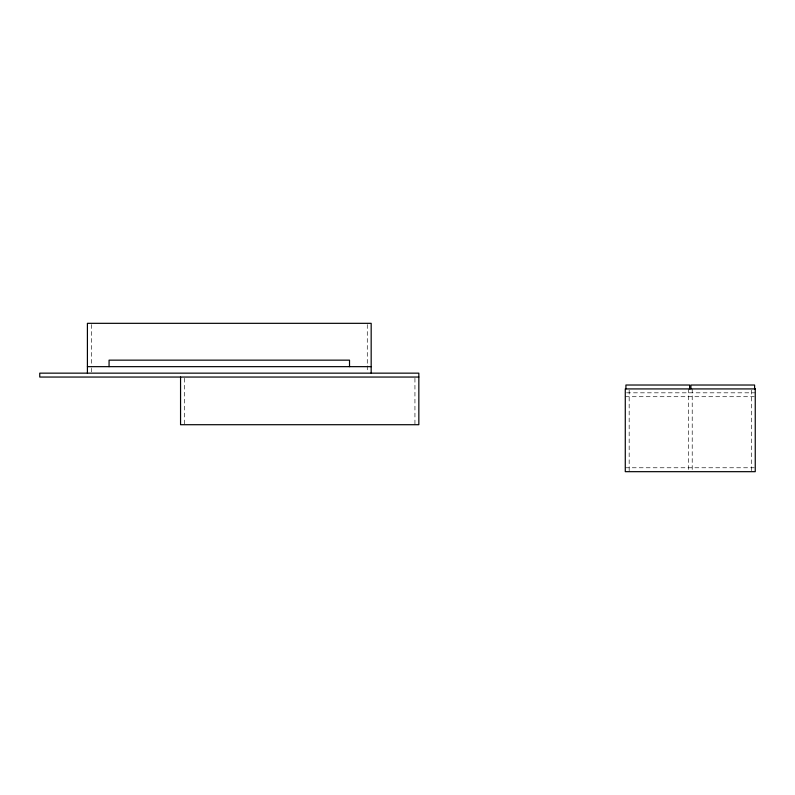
<?xml version="1.0" encoding="UTF-8"?>
<svg xmlns="http://www.w3.org/2000/svg" width="795" height="795" viewBox="0 0 795 795"><rect width="100%" height="100%" fill="white"/><g stroke="black" fill="none" stroke-linecap="round" stroke-linejoin="round"><path stroke-width="0.6" stroke-dasharray="3.98 2.98" d="M626.52 392.819L755.25 392.819M625.277 396.715L754.276 396.715M625.277 467.768L754.276 467.768M751.355 390.156L751.355 471.673M692.216 388.924L692.216 470.431M688.311 388.924L688.311 470.431M629.173 390.156L629.173 471.673M414.94 378.271L414.94 424.709M367.28 324.549L367.28 364.647M367.28 365.859L367.28 371.941M184.45 378.271L184.45 424.709M91.306 324.549L91.306 367.081M91.306 368.294L91.306 371.941"/><path stroke-width="1.19" d="M87.41 366.654L371.176 366.654M418.836 377.049L39.75 377.049L39.75 373.153L418.836 373.153L418.836 424.709L180.554 424.709L180.554 377.049M754.604 388.924L754.604 385.019L690.915 385.019L690.915 388.924M689.613 388.924L689.613 385.019L625.923 385.019L625.923 388.924M371.176 373.153L371.176 323.327L87.41 323.327L87.41 373.153M349.522 366.654L349.522 360.155L109.064 360.155L109.064 366.654M755.25 388.924L625.277 388.924L625.277 471.673L755.25 471.673L755.25 388.924"/></g></svg>
